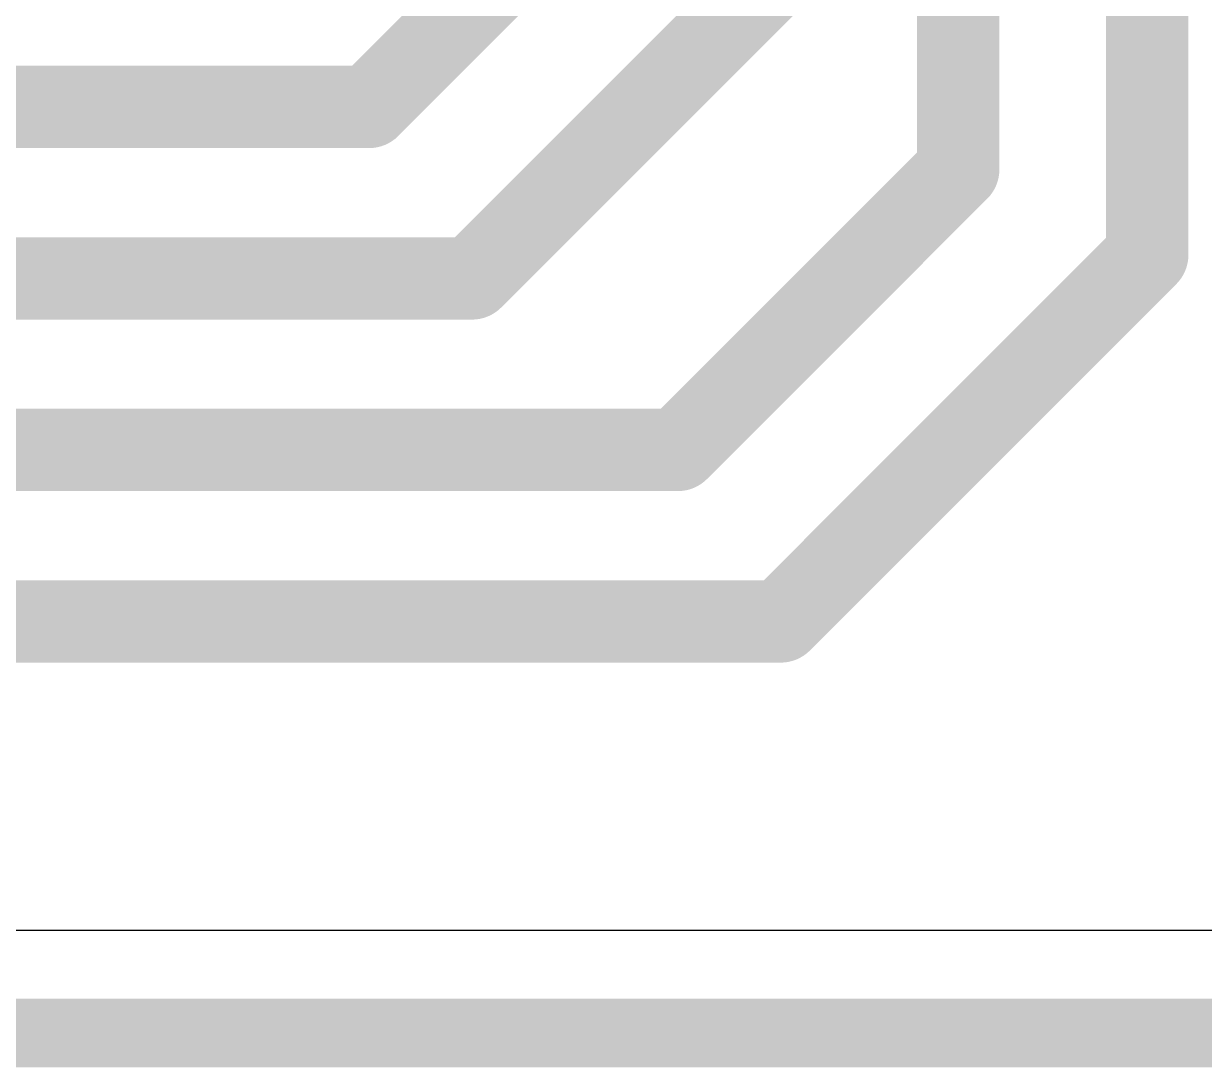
# Model space of a CAD drawing. Extents: x -0.4 to 36.2, y -3.8 to 29.2.
# Drawn here: x 9.77 to 14.142, y -0.508 to 3.356 of the extents above; entities that cross this region are included whole.
import ezdxf

# ---------------------------------------------------------------- set-up
doc = ezdxf.new("R2010")
doc.units = 0
doc.layers.add('1', color=12, linetype='CONTINUOUS')
doc.layers.add('20', color=53, linetype='CONTINUOUS')

msp = doc.modelspace()

# ---------------------------------------------------------------- linework, layer by layer
at = {"layer": '1'}
for points, const_width in [([(13.23, 2.816), (13.23, 8.255)], 0.3048), ([(13.93, 2.5), (13.93, 8.255)], 0.3048), ([(11.049, 3.048), (11.83, 3.829)], 0.3048), ([(11.43, 2.413), (12.53, 3.513)], 0.3048), ([(5.588, 3.048), (11.049, 3.048)], 0.3048), ([(12.192, 1.778), (13.23, 2.816)], 0.3048), ([(12.573, 1.143), (13.93, 2.5)], 0.3048), ([(5.207, 2.413), (11.43, 2.413)], 0.3048), ([(3.302, 1.778), (12.192, 1.778)], 0.3048), ([(1.651, 1.143), (12.573, 1.143)], 0.3048), ([(-0.254, -0.381), (36.068, -0.381)], 0.254)]:
    msp.add_lwpolyline(points, dxfattribs=dict(at, const_width=const_width))
at = {"layer": '1', "const_width": 0.1524}
for points in [[(11.049, 2.9718, 1), (11.049, 3.1242)], [(10.9951, 3.1019, 1), (11.1029, 2.9941)], [(13.2839, 2.7621, 1), (13.1761, 2.8699)], [(13.1538, 2.816, 1), (13.3062, 2.816)], [(13.9839, 2.4461, 1), (13.8761, 2.5539)], [(11.3761, 2.4669, 1), (11.4839, 2.3591)], [(11.43, 2.3368, 1), (11.43, 2.4892)], [(13.8538, 2.5, 1), (14.0062, 2.5)], [(12.192, 1.7018, 1), (12.192, 1.8542)], [(12.1381, 1.8319, 1), (12.2459, 1.7241)], [(12.5191, 1.1969, 1), (12.6269, 1.0891)], [(12.573, 1.0668, 1), (12.573, 1.2192)]]:
    msp.add_lwpolyline(points, format="xyb", dxfattribs=at)
at = {"layer": '20'}
msp.add_line((3.81, 0), (31.75, 0), dxfattribs=at)

doc.saveas('drawing.dxf')
